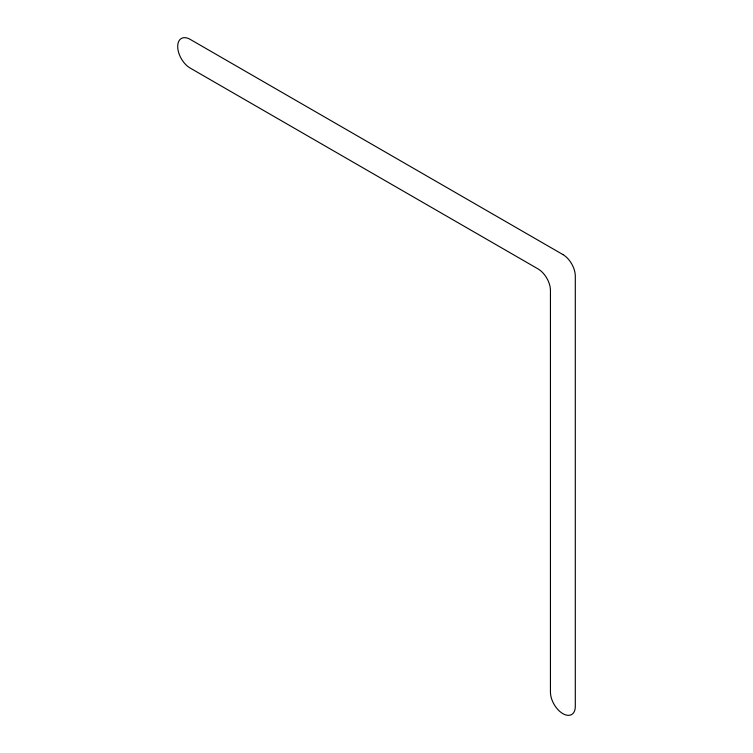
<?xml version="1.0" encoding="UTF-8"?>
<svg xmlns="http://www.w3.org/2000/svg" width="753" height="753" viewBox="0 0 753 753"><rect width="100%" height="100%" fill="white"/><g stroke="black" fill="none" stroke-linecap="round" stroke-linejoin="round"><path stroke-width="1.13" d="M562.868 254.542L190.123 39.335A17.573 10.147 60 0 0 177.699 46.517A17.573 10.147 60 0 0 190.123 68.034L538.019 268.896A17.573 10.147 60 0 1 550.443 290.413L550.443 692.139A17.573 10.147 60 0 0 562.868 713.656A17.573 10.147 60 0 0 575.301 706.483L575.301 276.069A17.573 10.147 60 0 0 562.868 254.542"/></g></svg>
